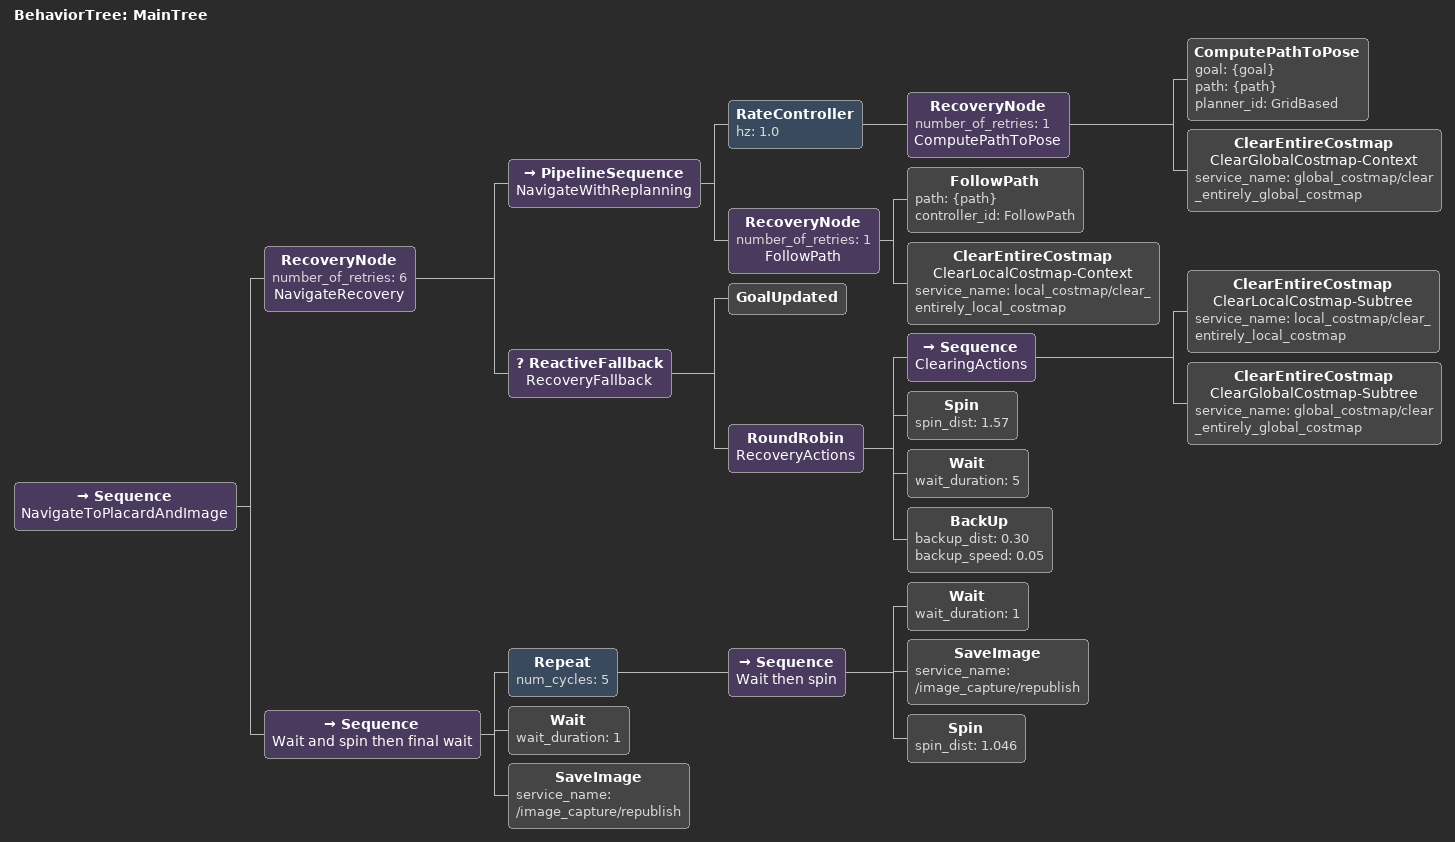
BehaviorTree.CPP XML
<root main_tree_to_execute="MainTree">
  <BehaviorTree ID="MainTree">
    <Sequence name="NavigateToPlacardAndImage">
      <RecoveryNode number_of_retries="6" name="NavigateRecovery">
        <PipelineSequence name="NavigateWithReplanning">
          <RateController hz="1.0">
            <RecoveryNode number_of_retries="1" name="ComputePathToPose">
              <ComputePathToPose goal="{goal}" path="{path}" planner_id="GridBased"/>
              <ClearEntireCostmap name="ClearGlobalCostmap-Context" service_name="global_costmap/clear_entirely_global_costmap"/>
            </RecoveryNode>
          </RateController>
          <RecoveryNode number_of_retries="1" name="FollowPath">
            <FollowPath path="{path}" controller_id="FollowPath"/>
            <ClearEntireCostmap name="ClearLocalCostmap-Context" service_name="local_costmap/clear_entirely_local_costmap"/>
          </RecoveryNode>
        </PipelineSequence>
        <ReactiveFallback name="RecoveryFallback">
          <GoalUpdated/>
          <RoundRobin name="RecoveryActions">
            <Sequence name="ClearingActions">
              <ClearEntireCostmap name="ClearLocalCostmap-Subtree" service_name="local_costmap/clear_entirely_local_costmap"/>
              <ClearEntireCostmap name="ClearGlobalCostmap-Subtree" service_name="global_costmap/clear_entirely_global_costmap"/>
            </Sequence>
            <Spin spin_dist="1.57"/>
            <Wait wait_duration="5"/>
            <BackUp backup_dist="0.30" backup_speed="0.05"/>
          </RoundRobin>
        </ReactiveFallback>
      </RecoveryNode>
      <Sequence name="Wait and spin then final wait">
        <Repeat num_cycles="5">
          <Sequence name="Wait then spin">
            <Wait wait_duration="1"/>
            <SaveImage service_name="/image_capture/republish"/>
            <Spin spin_dist="1.046"/>
          </Sequence>
        </Repeat>
        <Wait wait_duration="1"/>
        <SaveImage service_name="/image_capture/republish"/>
      </Sequence>
    </Sequence>
  </BehaviorTree>
</root>
